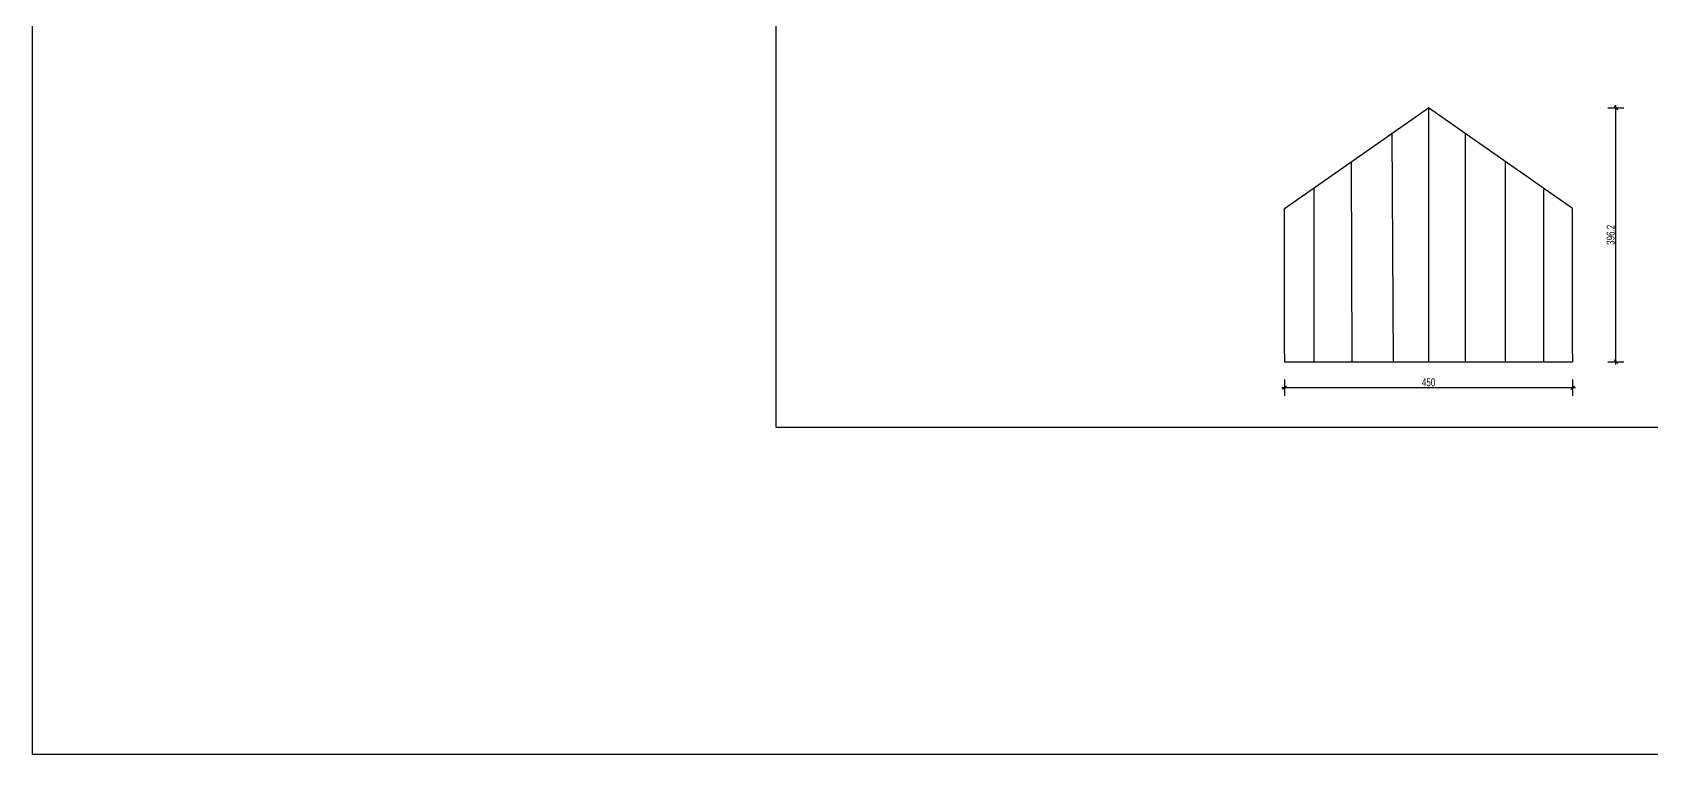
# Model space of a CAD drawing. Header units: centimetres. Extents: x 77721 to 213373, y -51694 to -17847.
# Drawn here: x 77721 to 80251, y -29462 to -28335 of the extents above; entities that cross this region are included whole.
import ezdxf

# ---------------------------------------------------------------- set-up
doc = ezdxf.new("R2010")
doc.units = ezdxf.units.CM
doc.header["$LTSCALE"] = 5
doc.header["$MEASUREMENT"] = 0
doc.layers.add('KOTI', color=4, linetype='Continuous')
doc.styles.add('4-', font='simp.shx', dxfattribs={"width": 0.75})
doc.dimstyles.new('KOTI_K50.0cm', dxfattribs={"dimtxt": 12.5, "dimasz": 12.5, "dimexe": 12.5, "dimexo": 0, "dimgap": 2, "dimtad": 1, "dimdec": 1, "dimrnd": 0.1, "dimdsep": 46, "dimtxsty": '4-', "dimtsz": 3, "dimcen": 0.09, "dimdle": 4.5, "dimclrd": 256, "dimclrt": 256, "dimaunit": 1, "dimazin": 2, "dimtfac": 1, "dimtdec": 4, "dimtix": 1, "dimtmove": 2, "dimatfit": 3, "dimfxl": 12.5, "dimfxlon": 1, "dimtvp": 1, "dimtolj": 1, "dimtzin": 0, "dimarcsym": 0})

# ---------------------------------------------------------------- blocks, each defined once
blk = doc.blocks.new('*D180')
at = {"layer": 'Defpoints', "color": 0, "linetype": 'Continuous', "transparency": 16777216}
for p in [(79677.1, -28848.9), (80127.1, -28848.9), (80127.1, -28889.4)]:
    blk.add_point(p, dxfattribs=at)
at = {"layer": 'KOTI', "linetype": 'Continuous', "lineweight": -2, "transparency": 16777216}
for p, q in [((79672.6, -28889.4), (80131.6, -28889.4)), ((79674.1, -28892.4), (79680.1, -28886.4)), ((80124.1, -28892.4), (80130.1, -28886.4))]:
    blk.add_line(p, q, dxfattribs=at)
at = {"layer": 'KOTI', "color": 0, "linetype": 'Continuous', "lineweight": -2, "transparency": 16777216}
for p, q in [((79677.1, -28876.9), (79677.1, -28901.9)), ((80127.1, -28876.9), (80127.1, -28901.9))]:
    blk.add_line(p, q, dxfattribs=at)
at = {"layer": 'KOTI', "linetype": 'Continuous', "transparency": 16777216, "insert": (79902.1, -28881.1), "char_height": 12.5, "attachment_point": 5, "style": '4-'}
blk.add_mtext('\\A1;450', dxfattribs=at)
blk = doc.blocks.new('*D181')
at = {"layer": 'Defpoints', "color": 0, "linetype": 'Continuous', "transparency": 16777216}
for p in [(79902.1, -28452.7), (80194.9, -28452.7), (80127.1, -28848.9)]:
    blk.add_point(p, dxfattribs=at)
at = {"layer": 'KOTI', "color": 0, "linetype": 'Continuous', "lineweight": -2, "transparency": 16777216}
for p, q in [((80182.4, -28452.7), (80207.4, -28452.7)), ((80182.4, -28848.9), (80207.4, -28848.9))]:
    blk.add_line(p, q, dxfattribs=at)
at = {"layer": 'KOTI', "linetype": 'Continuous', "lineweight": -2, "transparency": 16777216}
for p, q in [((80197.9, -28455.7), (80191.9, -28449.7)), ((80194.9, -28853.4), (80194.9, -28448.2)), ((80197.9, -28851.9), (80191.9, -28845.9))]:
    blk.add_line(p, q, dxfattribs=at)
at = {"layer": 'KOTI', "linetype": 'Continuous', "transparency": 16777216, "insert": (80186.6, -28650.8), "char_height": 12.5, "attachment_point": 5, "rotation": 90, "style": '4-'}
blk.add_mtext('\\A1;396.2', dxfattribs=at)

msp = doc.modelspace()

# ---------------------------------------------------------------- linework, layer by layer
at = {"layer": 'KOTI', "color": 2, "linetype": 'Continuous', "true_color": 0xf1eb1f}
for p, q in [((79677.1, -28609.81), (79902.1, -28452.71)), ((80127.1, -28609.81), (79902.1, -28452.71)), ((79902.1, -28452.71), (79902.1, -28848.91)), ((79844.93, -28492.63), (79846.89, -28848.91)), ((79959.28, -28492.63), (79959.28, -28848.91)), ((79782.72, -28848.91), (79781.79, -28536.72)), ((80022.42, -28848.91), (80022.42, -28536.72)), ((79722.71, -28577.97), (79722.71, -28848.91)), ((80081.5, -28577.97), (80081.5, -28848.91)), ((79677.1, -28835.91), (79677.1, -28609.81)), ((80127.1, -28835.91), (80127.1, -28609.81)), ((79677.1, -28835.91), (79677.1, -28848.91)), ((80127.1, -28835.91), (80127.1, -28848.91)), ((79677.1, -28848.91), (80127.1, -28848.91))]:
    msp.add_line(p, q, dxfattribs=at)
at = {"layer": 'KOTI', "linetype": 'Continuous'}
msp.add_lwpolyline([(77720.82, -24359.69), (84892.83, -24359.69), (84892.83, -29462.24), (77720.82, -29462.24)], close=True, dxfattribs=at)
at = {"layer": 'KOTI', "color": 2, "linetype": 'Continuous', "true_color": 0xf1eb1f}
msp.add_lwpolyline([(78882.49, -28951.3), (82018.76, -28951.3), (82018.76, -27101.32), (78882.49, -27101.32)], close=True, dxfattribs=at)

# ---------------------------------------------------------------- dimensions: what is measured, and where the dimension line sits
dim = msp.add_linear_dim(base=(80194.86, -28452.71), p1=(80127.1, -28848.91), p2=(79902.1, -28452.71), angle=90, dimstyle='KOTI_K50.0cm', dxfattribs=at)
dim.commit()
dim.dimension.update_dxf_attribs({"geometry": '*D181', "text_midpoint": (80186.61, -28650.81)})
dim = msp.add_linear_dim(base=(80127.1, -28889.4), p1=(79677.1, -28848.91), p2=(80127.1, -28848.91), dimstyle='KOTI_K50.0cm', dxfattribs=at)
dim.commit()
dim.dimension.update_dxf_attribs({"geometry": '*D180', "text_midpoint": (79902.1, -28881.15)})

doc.saveas('drawing.dxf')
